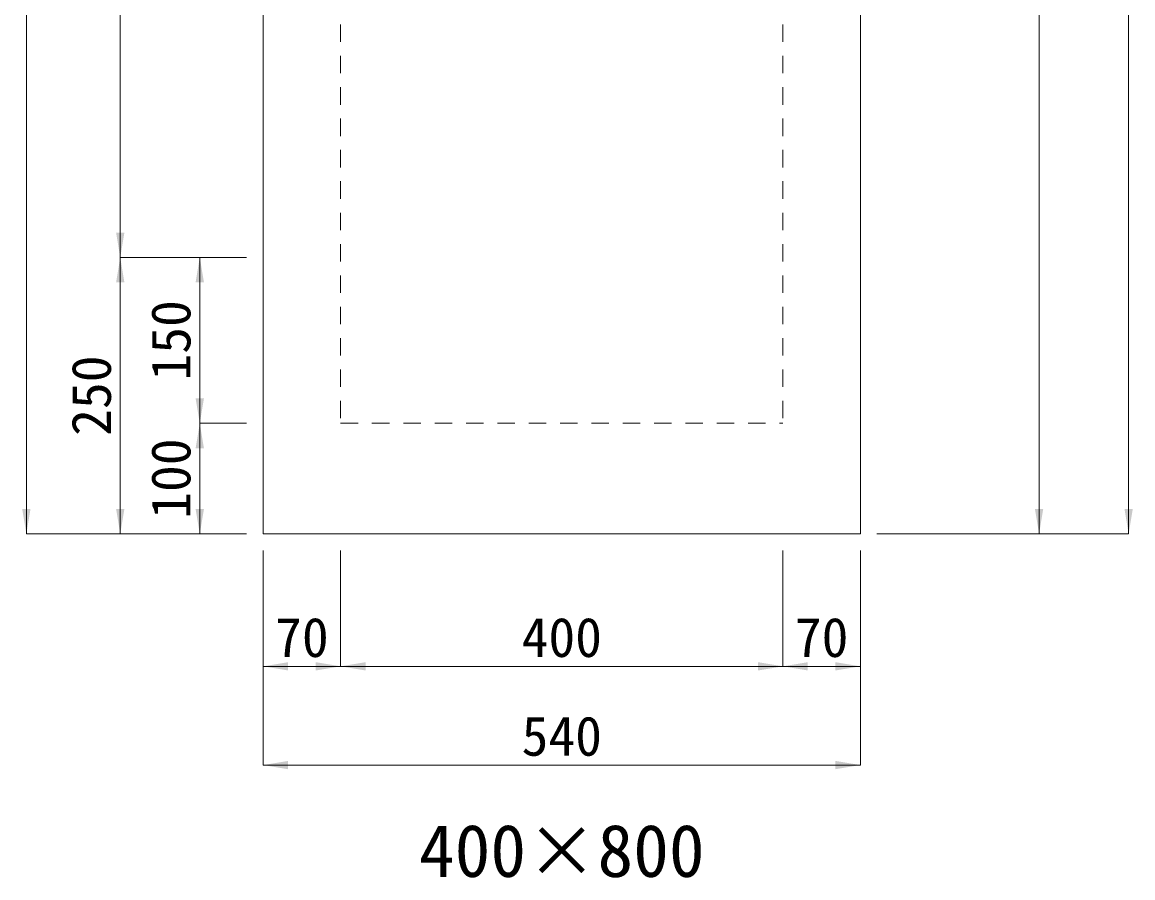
# Model space of a CAD drawing. Units: millimetres at full size. Extents: x -3301 to 90699, y 107523 to 139162.
# Drawn here: x 5587 to 6591, y 113774 to 114548 of the extents above; entities that cross this region are included whole.
import ezdxf
from ezdxf.enums import TextEntityAlignment as Align

# ---------------------------------------------------------------- set-up
doc = ezdxf.new("R2010")
doc.units = ezdxf.units.MM
doc.header["$LTSCALE"] = 21
doc.linetypes.add('USER1', pattern=[1.35, 0.75, -0.6])
for name, color, linetype, lineweight in [('0_2', 7, 'USER1', 9), ('寸法線', 7, 'Continuous', 9), ('本体', 2, 'Continuous', 9)]:
    doc.layers.add(name, color=color, linetype=linetype, lineweight=lineweight)
doc.styles.add('ＭＳ ゴシック', font='')
doc.styles.get('ＭＳ ゴシック').set_extended_font_data('MS Gothic')

# ---------------------------------------------------------------- blocks, each defined once
blk = doc.blocks.new('filled_arrow')
at = {"color": 0, "linetype": 'Continuous', "lineweight": -2}
blk.add_solid([(7.5, 1.25), (0, 0), (7.5, -1.25)], dxfattribs=at)

msp = doc.modelspace()

# ---------------------------------------------------------------- linework, layer by layer
at = {"layer": '寸法線'}
for p, q in [((6587.16, 114085.1), (6587.16, 115288.1)), ((5590.28, 114085.1), (5590.28, 115225.1)), ((5675.19, 115135.1), (5675.19, 114335.1)), ((6506.15, 115135.1), (6506.15, 114085.1)), ((5789.51, 114335.1), (5675.19, 114335.1)), ((5675.19, 114335.1), (5675.19, 114085.1)), ((5789.51, 114335.1), (5675.19, 114335.1)), ((5747.11, 114185.1), (5747.11, 114335.1)), ((5789.51, 114335.1), (5747.11, 114335.1)), ((5747.11, 114085.1), (5747.11, 114185.1)), ((5789.51, 114185.1), (5747.11, 114185.1)), ((5789.51, 114185.1), (5747.11, 114185.1)), ((5789.51, 114085.1), (5590.28, 114085.1)), ((5789.51, 114085.1), (5675.19, 114085.1)), ((5789.51, 114085.1), (5747.11, 114085.1)), ((6359.51, 114085.1), (6506.15, 114085.1)), ((6359.51, 114085.1), (6587.16, 114085.1)), ((5804.51, 114070.1), (5804.51, 113965.35)), ((5804.51, 114070.1), (5804.51, 113876.07)), ((5874.51, 114070.1), (5874.51, 113965.35)), ((5874.51, 114070.1), (5874.51, 113965.35)), ((6274.51, 114070.1), (6274.51, 113965.35)), ((6274.51, 114070.1), (6274.51, 113965.35)), ((6344.51, 114070.1), (6344.51, 113965.35)), ((6344.51, 114070.1), (6344.51, 113876.07)), ((5804.51, 113965.35), (5874.51, 113965.35)), ((5874.51, 113965.35), (6274.51, 113965.35)), ((6274.51, 113965.35), (6344.51, 113965.35)), ((5804.51, 113876.07), (6344.51, 113876.07))]:
    msp.add_line(p, q, dxfattribs=at)
at = {"layer": '本体', "lineweight": 20}
for p, q in [((5804.51, 115135.1), (5804.51, 114085.1)), ((6344.51, 115135.1), (6344.51, 114085.1)), ((5804.51, 114085.1), (6344.51, 114085.1))]:
    msp.add_line(p, q, dxfattribs=at)
at = {"layer": '本体', "linetype": 'USER1'}
for p, q in [((5874.51, 114829.13), (5874.51, 114185.1)), ((6274.51, 114829.13), (6274.51, 114185.1)), ((5874.51, 114185.1), (6274.51, 114185.1))]:
    msp.add_line(p, q, dxfattribs=at)

# ---------------------------------------------------------------- block references
at = {"layer": '寸法線', "xscale": 3, "yscale": 3}
for p, rotation in [((5675.19, 114335.1), 90), ((5675.19, 114335.1), 270), ((5747.11, 114335.1), 270), ((5747.11, 114185.1), 90), ((5747.11, 114185.1), 270), ((5590.28, 114085.1), 90), ((5675.19, 114085.1), 90), ((5747.11, 114085.1), 90), ((6506.15, 114085.1), 90), ((6587.16, 114085.1), 90), ((5874.51, 113965.35), 180), ((6274.51, 113965.35), 180), ((6344.51, 113965.35), 180), ((6344.51, 113876.07), 180)]:
    msp.add_blockref('filled_arrow', p, dxfattribs=dict(at, rotation=rotation))
for p in [(5804.51, 113965.35), (5874.51, 113965.35), (6274.51, 113965.35), (5804.51, 113876.07)]:
    msp.add_blockref('filled_arrow', p, dxfattribs=at)

# ---------------------------------------------------------------- texts
at = {"layer": '0_2', "style": 'ＭＳ ゴシック'}
msp.add_text('400×800', height=47.47, dxfattribs=at).set_placement((6074.51, 113798.68), align=Align.MIDDLE_CENTER)
at = {"layer": '寸法線', "style": 'ＭＳ ゴシック'}
for s, p in [('150', (5720.86, 114260.1)), ('250', (5648.94, 114210.1)), ('100', (5720.86, 114135.1))]:
    msp.add_text(s, height=35.6, rotation=90, dxfattribs=at).set_placement(p, align=Align.MIDDLE_CENTER)
for s, p in [('70', (5839.51, 113991.6)), ('400', (6074.51, 113991.6)), ('70', (6309.51, 113991.6)), ('540', (6074.51, 113902.32))]:
    msp.add_text(s, height=35.6, dxfattribs=at).set_placement(p, align=Align.MIDDLE_CENTER)

doc.saveas('drawing.dxf')
